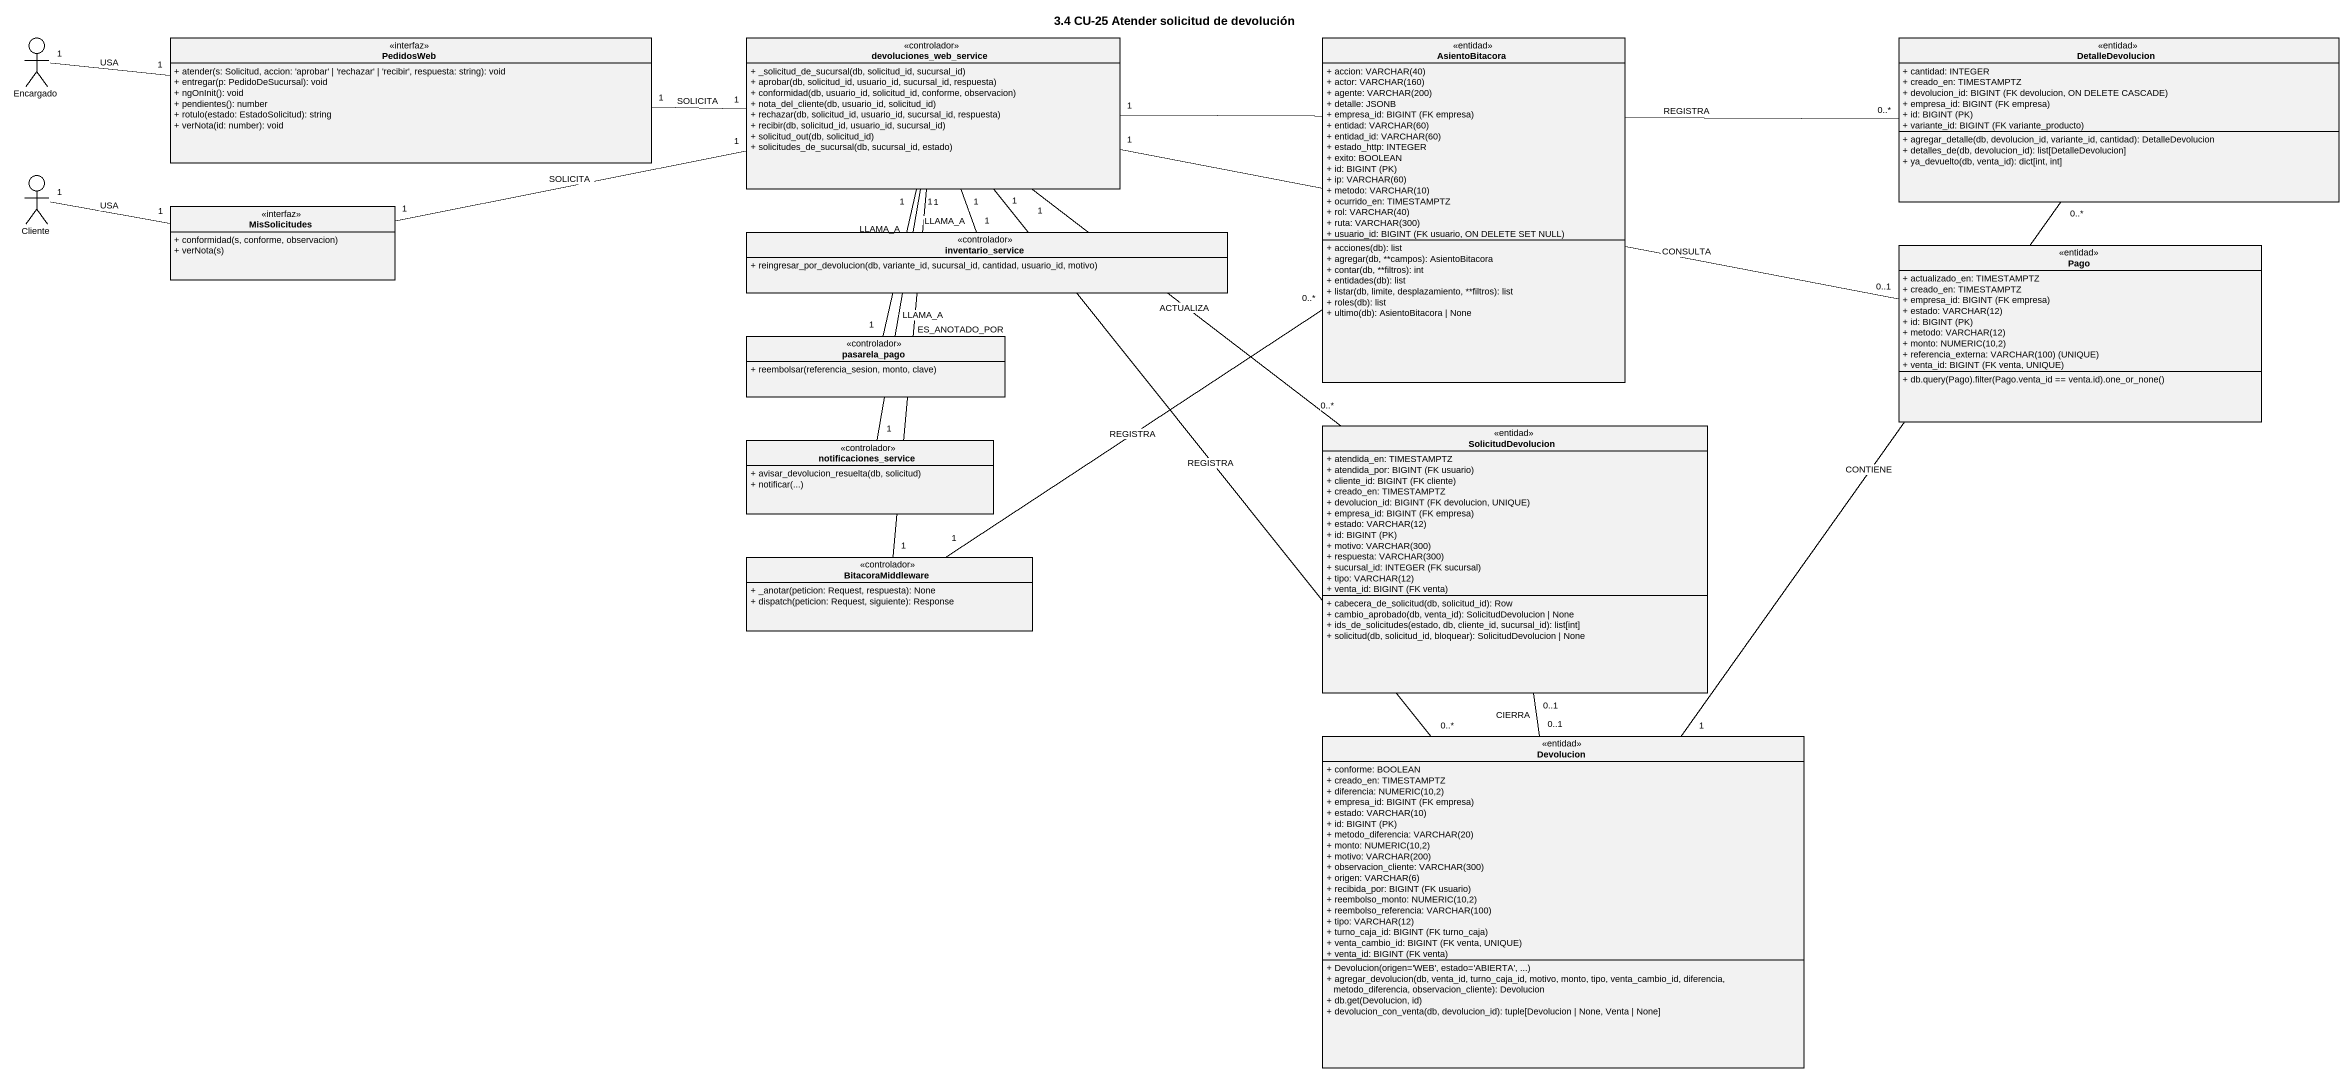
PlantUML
@startuml
title 3.4 CU-25 Atender solicitud de devolución
allowmixing
hide circle
hide empty members
skinparam classAttributeIconSize 0
actor Encargado
class PedidosWeb <<interfaz>> {
  + atender(s: Solicitud, accion: 'aprobar' | 'rechazar' | 'recibir', respuesta: string): void
  + entregar(p: PedidoDeSucursal): void
  + ngOnInit(): void
  + pendientes(): number
  + rotulo(estado: EstadoSolicitud): string
  + verNota(id: number): void
}
class devoluciones_web_service <<controlador>> {
  + _solicitud_de_sucursal(db, solicitud_id, sucursal_id)
  + aprobar(db, solicitud_id, usuario_id, sucursal_id, respuesta)
  + conformidad(db, usuario_id, solicitud_id, conforme, observacion)
  + nota_del_cliente(db, usuario_id, solicitud_id)
  + rechazar(db, solicitud_id, usuario_id, sucursal_id, respuesta)
  + recibir(db, solicitud_id, usuario_id, sucursal_id)
  + solicitud_out(db, solicitud_id)
  + solicitudes_de_sucursal(db, sucursal_id, estado)
}
class AsientoBitacora <<entidad>> {
  {field} + accion: VARCHAR(40)
  {field} + actor: VARCHAR(160)
  {field} + agente: VARCHAR(200)
  + detalle: JSONB
  {field} + empresa_id: BIGINT (FK empresa)
  {field} + entidad: VARCHAR(60)
  {field} + entidad_id: VARCHAR(60)
  + estado_http: INTEGER
  + exito: BOOLEAN
  {field} + id: BIGINT (PK)
  {field} + ip: VARCHAR(60)
  {field} + metodo: VARCHAR(10)
  + ocurrido_en: TIMESTAMPTZ
  {field} + rol: VARCHAR(40)
  {field} + ruta: VARCHAR(300)
  {field} + usuario_id: BIGINT (FK usuario, ON DELETE SET NULL)
  + acciones(db): list
  + agregar(db, **campos): AsientoBitacora
  + contar(db, **filtros): int
  + entidades(db): list
  + listar(db, limite, desplazamiento, **filtros): list
  + roles(db): list
  + ultimo(db): AsientoBitacora | None
}
class DetalleDevolucion <<entidad>> {
  + cantidad: INTEGER
  + creado_en: TIMESTAMPTZ
  {field} + devolucion_id: BIGINT (FK devolucion, ON DELETE CASCADE)
  {field} + empresa_id: BIGINT (FK empresa)
  {field} + id: BIGINT (PK)
  {field} + variante_id: BIGINT (FK variante_producto)
  + agregar_detalle(db, devolucion_id, variante_id, cantidad): DetalleDevolucion
  + detalles_de(db, devolucion_id): list[DetalleDevolucion]
  + ya_devuelto(db, venta_id): dict[int, int]
}
actor Cliente
class MisSolicitudes <<interfaz>> {
  + conformidad(s, conforme, observacion)
  + verNota(s)
}
class inventario_service <<controlador>> {
  + reingresar_por_devolucion(db, variante_id, sucursal_id, cantidad, usuario_id, motivo)
}
class Pago <<entidad>> {
  + actualizado_en: TIMESTAMPTZ
  + creado_en: TIMESTAMPTZ
  {field} + empresa_id: BIGINT (FK empresa)
  {field} + estado: VARCHAR(12)
  {field} + id: BIGINT (PK)
  {field} + metodo: VARCHAR(12)
  {field} + monto: NUMERIC(10,2)
  {field} + referencia_externa: VARCHAR(100) (UNIQUE)
  {field} + venta_id: BIGINT (FK venta, UNIQUE)
  + db.query(Pago).filter(Pago.venta_id == venta.id).one_or_none()
}
class pasarela_pago <<controlador>> {
  + reembolsar(referencia_sesion, monto, clave)
}
class notificaciones_service <<controlador>> {
  + avisar_devolucion_resuelta(db, solicitud)
  + notificar(...)
}
class SolicitudDevolucion <<entidad>> {
  + atendida_en: TIMESTAMPTZ
  {field} + atendida_por: BIGINT (FK usuario)
  {field} + cliente_id: BIGINT (FK cliente)
  + creado_en: TIMESTAMPTZ
  {field} + devolucion_id: BIGINT (FK devolucion, UNIQUE)
  {field} + empresa_id: BIGINT (FK empresa)
  {field} + estado: VARCHAR(12)
  {field} + id: BIGINT (PK)
  {field} + motivo: VARCHAR(300)
  {field} + respuesta: VARCHAR(300)
  {field} + sucursal_id: INTEGER (FK sucursal)
  {field} + tipo: VARCHAR(12)
  {field} + venta_id: BIGINT (FK venta)
  + cabecera_de_solicitud(db, solicitud_id): Row
  + cambio_aprobado(db, venta_id): SolicitudDevolucion | None
  + ids_de_solicitudes(estado, db, cliente_id, sucursal_id): list[int]
  + solicitud(db, solicitud_id, bloquear): SolicitudDevolucion | None
}
class BitacoraMiddleware <<controlador>> {
  + _anotar(peticion: Request, respuesta): None
  + dispatch(peticion: Request, siguiente): Response
}
class Devolucion <<entidad>> {
  + conforme: BOOLEAN
  + creado_en: TIMESTAMPTZ
  {field} + diferencia: NUMERIC(10,2)
  {field} + empresa_id: BIGINT (FK empresa)
  {field} + estado: VARCHAR(10)
  {field} + id: BIGINT (PK)
  {field} + metodo_diferencia: VARCHAR(20)
  {field} + monto: NUMERIC(10,2)
  {field} + motivo: VARCHAR(200)
  {field} + observacion_cliente: VARCHAR(300)
  {field} + origen: VARCHAR(6)
  {field} + recibida_por: BIGINT (FK usuario)
  {field} + reembolso_monto: NUMERIC(10,2)
  {field} + reembolso_referencia: VARCHAR(100)
  {field} + tipo: VARCHAR(12)
  {field} + turno_caja_id: BIGINT (FK turno_caja)
  {field} + venta_cambio_id: BIGINT (FK venta, UNIQUE)
  {field} + venta_id: BIGINT (FK venta)
  + Devolucion(origen='WEB', estado='ABIERTA', ...)
  + agregar_devolucion(db, venta_id, turno_caja_id, motivo, monto, tipo, venta_cambio_id, diferencia, metodo_diferencia, observacion_cliente): Devolucion
  + db.get(Devolucion, id)
  + devolucion_con_venta(db, devolucion_id): tuple[Devolucion | None, Venta | None]
}
Encargado "1" -right- "1" PedidosWeb : USA
PedidosWeb "1" -right- "1" devoluciones_web_service : SOLICITA
devoluciones_web_service "1" -right- "0..*" DetalleDevolucion : REGISTRA
devoluciones_web_service "1" -- "1" inventario_service : LLAMA_A
devoluciones_web_service "1" -right- "0..1" Pago : CONSULTA
devoluciones_web_service "1" -- "1" pasarela_pago : LLAMA_A
devoluciones_web_service "1" -- "1" notificaciones_service : LLAMA_A
devoluciones_web_service "1" -- "0..*" SolicitudDevolucion : ACTUALIZA
devoluciones_web_service "1" -- "1" BitacoraMiddleware : ES_ANOTADO_POR
devoluciones_web_service "1" -- "0..*" Devolucion : REGISTRA
Cliente "1" -right- "1" MisSolicitudes : USA
MisSolicitudes "1" -right- "1" devoluciones_web_service : SOLICITA
BitacoraMiddleware "1" -up- "0..*" AsientoBitacora : REGISTRA
Devolucion "1" -up- "0..*" DetalleDevolucion : CONTIENE
Devolucion "0..1" -up- "0..1" SolicitudDevolucion : CIERRA
@enduml
